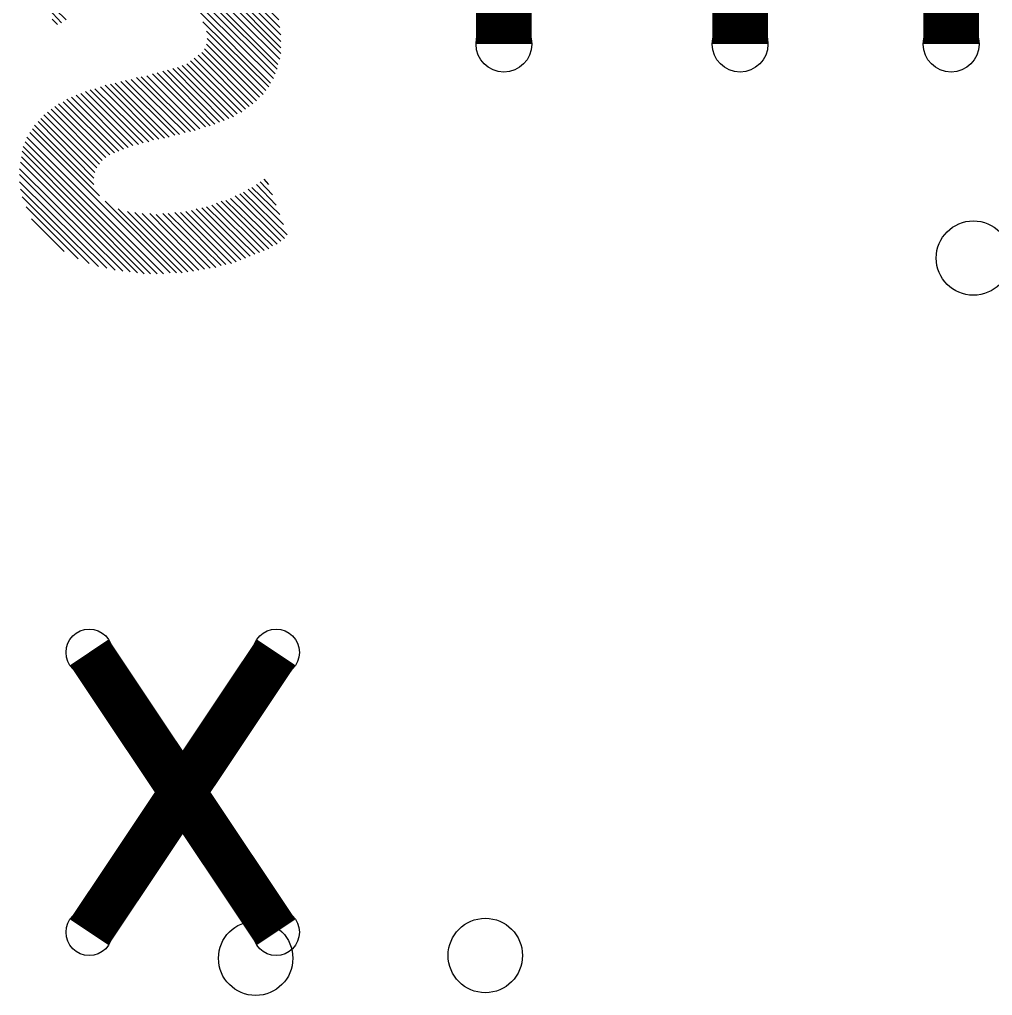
# Model space of a CAD drawing. Extents: x 0 to 23.8, y 0 to 22.7.
# Drawn here: x 12.233 to 14.891, y 12.487 to 15.152 of the extents above; entities that cross this region are included whole.
import ezdxf

# ---------------------------------------------------------------- set-up
doc = ezdxf.new("R2010")
doc.units = 0
doc.layers.get('0').update_dxf_attribs({"linetype": 'CONTINUOUS'})
doc.layers.add('XIAOESP32C3_GBO', color=7, linetype='CONTINUOUS')
doc.layers.add('XIAOESP32C3_TXT', color=14, linetype='CONTINUOUS')

# ---------------------------------------------------------------- blocks, each defined once
blk = doc.blocks.new('ROUND_14')
blk.add_circle((0, 0), 0.0635)
blk = doc.blocks.new('ROUND_12')
blk.add_circle((0, 0), 0.0762)
blk = doc.blocks.new('ROUND_3')
blk.add_circle((0, 0), 0)
blk = doc.blocks.new('ROUND_24')
blk.add_circle((0, 0), 0.1016)

msp = doc.modelspace()

# ---------------------------------------------------------------- linework, layer by layer
at = {"layer": 'XIAOESP32C3_GBO'}
for points, const_width in [([(13.55598, 15.08506), (13.55598, 15.9512)], 0.1524), ([(14.20114, 15.66164), (14.20114, 15.08506)], 0.1524), ([(14.77772, 15.08506), (14.77772, 15.66164)], 0.1524), ([(12.93368, 12.65936), (12.42314, 13.4239)], 0.127), ([(12.42314, 12.65936), (12.93368, 13.4239)], 0.127)]:
    msp.add_lwpolyline(points, dxfattribs=dict(at, const_width=const_width))
for points in [[(12.91844, 14.97838), (12.53236, 15.367)], [(12.5476, 15.367), (12.92606, 14.99108)], [(12.93114, 15.00378), (12.56538, 15.36954)], [(12.58316, 15.36954), (12.93622, 15.01648)], [(12.93876, 15.02918), (12.60094, 15.367)], [(12.61872, 15.367), (12.94384, 15.04442)], [(12.94638, 15.05966), (12.63904, 15.367)], [(12.65936, 15.36446), (12.94638, 15.0749)], [(12.94638, 15.09268), (12.67968, 15.35938)], [(12.7, 15.35684), (12.94638, 15.11046)], [(12.94384, 15.13078), (12.7254, 15.35176)], [(12.74826, 15.34414), (12.9413, 15.1511)], [(12.35964, 15.1511), (12.30122, 15.20952)], [(12.31138, 15.18158), (12.34694, 15.14348)], [(12.33678, 15.1384), (12.32154, 15.15364)], [(12.91336, 14.96822), (12.73302, 15.14602)], [(12.74318, 15.12062), (12.90574, 14.95806)], [(12.89812, 14.9479), (12.74572, 15.1003)], [(12.73048, 15.0622), (12.87018, 14.9225)], [(12.88034, 14.93012), (12.7381, 15.07236)], [(12.74318, 15.08506), (12.88796, 14.94028)], [(12.8397, 14.89964), (12.7, 15.03934)], [(12.71016, 15.04696), (12.84986, 14.90726)], [(12.86002, 14.91488), (12.72032, 15.05458)], [(12.76604, 14.86662), (12.6238, 15.0114)], [(12.6365, 15.01394), (12.77874, 14.8717)], [(12.79144, 14.87678), (12.65174, 15.01902)], [(12.66444, 15.02156), (12.80414, 14.88186)], [(12.81684, 14.88694), (12.67714, 15.02664)], [(12.68984, 15.03172), (12.827, 14.89456)], [(12.65682, 14.83614), (12.5095, 14.98346)], [(12.5222, 14.986), (12.66952, 14.83868)], [(12.68476, 14.84376), (12.53744, 14.98854)], [(12.55268, 14.99362), (12.7, 14.8463)], [(12.7127, 14.84884), (12.56538, 14.99616)], [(12.58062, 14.9987), (12.7254, 14.85392)], [(12.74064, 14.859), (12.59586, 15.00378)], [(12.60856, 15.00632), (12.75334, 14.86154)], [(12.41298, 14.95552), (12.55776, 14.81074)], [(12.57046, 14.81582), (12.42568, 14.9606)], [(12.43838, 14.96314), (12.5857, 14.81836)], [(12.5984, 14.82344), (12.45362, 14.96822)], [(12.46632, 14.9733), (12.61364, 14.82598)], [(12.62888, 14.82852), (12.48156, 14.97584)], [(12.49426, 14.97838), (12.64158, 14.83106)], [(12.50442, 14.79296), (12.36218, 14.9352)], [(12.37488, 14.94028), (12.51712, 14.79804)], [(12.52982, 14.80312), (12.38758, 14.94536)], [(12.40028, 14.95044), (12.54252, 14.8082)], [(12.4587, 14.76756), (12.319, 14.90726)], [(12.32916, 14.91488), (12.46886, 14.77518)], [(12.47902, 14.7828), (12.33932, 14.9225)], [(12.35202, 14.92758), (12.49172, 14.78788)], [(12.29106, 14.88186), (12.43838, 14.73454)], [(12.44346, 14.74724), (12.29868, 14.89202)], [(12.30884, 14.89964), (12.45108, 14.7574)], [(12.45108, 14.67104), (12.2682, 14.85392)], [(12.27328, 14.86408), (12.43584, 14.70152)], [(12.43584, 14.7193), (12.28344, 14.87424)], [(12.25296, 14.83106), (12.62634, 14.45768)], [(12.26058, 14.84376), (12.64412, 14.46022)], [(12.2428, 14.80566), (12.59078, 14.45768)], [(12.60856, 14.45768), (12.24788, 14.81836)], [(12.23772, 14.77772), (12.55522, 14.46022)], [(12.573, 14.45768), (12.24026, 14.79296)], [(12.23264, 14.7447), (12.51458, 14.4653)], [(12.5349, 14.46276), (12.23518, 14.76248)], [(12.49426, 14.46784), (12.23264, 14.72946)], [(12.91336, 14.70152), (12.90066, 14.71676)], [(12.23264, 14.70914), (12.4714, 14.47292)], [(12.44854, 14.478), (12.23518, 14.68882)], [(12.954, 14.5923), (12.85748, 14.68882)], [(12.86764, 14.6939), (12.94384, 14.62024)], [(12.93368, 14.64564), (12.88034, 14.70152)], [(12.8905, 14.70914), (12.92352, 14.67358)], [(12.24026, 14.6685), (12.42314, 14.48562)], [(12.93622, 14.53896), (12.80922, 14.66342)], [(12.82192, 14.67104), (12.94638, 14.54658)], [(12.95654, 14.5542), (12.83462, 14.67612)], [(12.84478, 14.6812), (12.96416, 14.56436)], [(12.39266, 14.49832), (12.25042, 14.64056)], [(12.6619, 14.46022), (12.46632, 14.6558)], [(12.50188, 14.63548), (12.67714, 14.46022)], [(12.71524, 14.63548), (12.84986, 14.50086)], [(12.86256, 14.50594), (12.73048, 14.63802)], [(12.74318, 14.64056), (12.87526, 14.51102)], [(12.88796, 14.5161), (12.75842, 14.64564)], [(12.77112, 14.65072), (12.90066, 14.52118)], [(12.91336, 14.52626), (12.78382, 14.6558)], [(12.79652, 14.65834), (12.92352, 14.53388)], [(12.69238, 14.46276), (12.52728, 14.62786)], [(12.5476, 14.62532), (12.70762, 14.4653)], [(12.72286, 14.46784), (12.56792, 14.62278)], [(12.58824, 14.62278), (12.7381, 14.47038)], [(12.75334, 14.47292), (12.60602, 14.62024)], [(12.6238, 14.62278), (12.76858, 14.47546)], [(12.78382, 14.48054), (12.63904, 14.62278)], [(12.65682, 14.62532), (12.79652, 14.48308)], [(12.81176, 14.48562), (12.67206, 14.62532)], [(12.6873, 14.62786), (12.82446, 14.4907)], [(12.83716, 14.49578), (12.70254, 14.6304)], [(12.26566, 14.60754), (12.35456, 14.51864)]]:
    msp.add_lwpolyline(points, dxfattribs=at)

# ---------------------------------------------------------------- block references
for name, p in [('ROUND_3', (12.35964, 15.1511)), ('ROUND_3', (12.9413, 15.1511)), ('ROUND_3', (12.73302, 15.14602)), ('ROUND_3', (12.34694, 15.14348)), ('ROUND_12', (13.55598, 15.08506)), ('ROUND_12', (14.20114, 15.08506)), ('ROUND_12', (14.77772, 15.08506)), ('ROUND_3', (12.33678, 15.1384)), ('ROUND_3', (12.94384, 15.13078)), ('ROUND_3', (12.74318, 15.12062)), ('ROUND_3', (12.94638, 15.11046)), ('ROUND_3', (12.74572, 15.1003)), ('ROUND_3', (12.94638, 15.09268)), ('ROUND_3', (12.74318, 15.08506)), ('ROUND_3', (12.94638, 15.0749)), ('ROUND_3', (12.7381, 15.07236)), ('ROUND_3', (12.73048, 15.0622)), ('ROUND_3', (12.94638, 15.05966)), ('ROUND_3', (12.72032, 15.05458)), ('ROUND_3', (12.71016, 15.04696)), ('ROUND_3', (12.94384, 15.04442)), ('ROUND_3', (12.7, 15.03934)), ('ROUND_3', (12.68984, 15.03172)), ('ROUND_3', (12.93876, 15.02918)), ('ROUND_3', (12.67714, 15.02664)), ('ROUND_3', (12.66444, 15.02156)), ('ROUND_3', (12.65174, 15.01902)), ('ROUND_3', (12.93622, 15.01648)), ('ROUND_3', (12.6365, 15.01394)), ('ROUND_3', (12.6238, 15.0114)), ('ROUND_3', (12.60856, 15.00632)), ('ROUND_3', (12.93114, 15.00378)), ('ROUND_3', (12.59586, 15.00378)), ('ROUND_3', (12.58062, 14.9987)), ('ROUND_3', (12.56538, 14.99616)), ('ROUND_3', (12.55268, 14.99362)), ('ROUND_3', (12.92606, 14.99108)), ('ROUND_3', (12.53744, 14.98854)), ('ROUND_3', (12.5222, 14.986)), ('ROUND_3', (12.5095, 14.98346)), ('ROUND_3', (12.91844, 14.97838)), ('ROUND_3', (12.49426, 14.97838)), ('ROUND_3', (12.48156, 14.97584)), ('ROUND_3', (12.46632, 14.9733)), ('ROUND_3', (12.91336, 14.96822)), ('ROUND_3', (12.45362, 14.96822)), ('ROUND_3', (12.43838, 14.96314)), ('ROUND_3', (12.42568, 14.9606)), ('ROUND_3', (12.90574, 14.95806)), ('ROUND_3', (12.41298, 14.95552)), ('ROUND_3', (12.40028, 14.95044)), ('ROUND_3', (12.89812, 14.9479)), ('ROUND_3', (12.38758, 14.94536)), ('ROUND_3', (12.37488, 14.94028)), ('ROUND_3', (12.88796, 14.94028)), ('ROUND_3', (12.36218, 14.9352)), ('ROUND_3', (12.88034, 14.93012)), ('ROUND_3', (12.35202, 14.92758)), ('ROUND_3', (12.33932, 14.9225)), ('ROUND_3', (12.87018, 14.9225)), ('ROUND_3', (12.32916, 14.91488)), ('ROUND_3', (12.86002, 14.91488)), ('ROUND_3', (12.319, 14.90726)), ('ROUND_3', (12.84986, 14.90726)), ('ROUND_3', (12.30884, 14.89964)), ('ROUND_3', (12.8397, 14.89964)), ('ROUND_3', (12.827, 14.89456)), ('ROUND_3', (12.29868, 14.89202)), ('ROUND_3', (12.81684, 14.88694)), ('ROUND_3', (12.29106, 14.88186)), ('ROUND_3', (12.80414, 14.88186)), ('ROUND_3', (12.79144, 14.87678)), ('ROUND_3', (12.28344, 14.87424)), ('ROUND_3', (12.77874, 14.8717)), ('ROUND_3', (12.76604, 14.86662)), ('ROUND_3', (12.27328, 14.86408)), ('ROUND_3', (12.75334, 14.86154)), ('ROUND_3', (12.74064, 14.859)), ('ROUND_3', (12.2682, 14.85392)), ('ROUND_3', (12.7254, 14.85392)), ('ROUND_3', (12.7127, 14.84884)), ('ROUND_3', (12.7, 14.8463)), ('ROUND_3', (12.26058, 14.84376)), ('ROUND_3', (12.68476, 14.84376)), ('ROUND_3', (12.66952, 14.83868)), ('ROUND_3', (12.65682, 14.83614)), ('ROUND_3', (12.64158, 14.83106)), ('ROUND_3', (12.25296, 14.83106)), ('ROUND_3', (12.62888, 14.82852)), ('ROUND_3', (12.61364, 14.82598)), ('ROUND_3', (12.5984, 14.82344)), ('ROUND_3', (12.5857, 14.81836)), ('ROUND_3', (12.24788, 14.81836)), ('ROUND_3', (12.57046, 14.81582)), ('ROUND_3', (12.55776, 14.81074)), ('ROUND_3', (12.54252, 14.8082)), ('ROUND_3', (12.2428, 14.80566)), ('ROUND_3', (12.52982, 14.80312)), ('ROUND_3', (12.51712, 14.79804)), ('ROUND_3', (12.50442, 14.79296)), ('ROUND_3', (12.24026, 14.79296)), ('ROUND_3', (12.49172, 14.78788)), ('ROUND_3', (12.47902, 14.7828)), ('ROUND_3', (12.23772, 14.77772)), ('ROUND_3', (12.46886, 14.77518)), ('ROUND_3', (12.4587, 14.76756)), ('ROUND_3', (12.23518, 14.76248)), ('ROUND_3', (12.45108, 14.7574)), ('ROUND_3', (12.44346, 14.74724)), ('ROUND_3', (12.23264, 14.7447)), ('ROUND_3', (12.43838, 14.73454)), ('ROUND_3', (12.23264, 14.72946)), ('ROUND_3', (12.43584, 14.7193)), ('ROUND_3', (12.90066, 14.71676)), ('ROUND_3', (12.8905, 14.70914)), ('ROUND_3', (12.23264, 14.70914)), ('ROUND_3', (12.43584, 14.70152)), ('ROUND_3', (12.88034, 14.70152)), ('ROUND_3', (12.91336, 14.70152)), ('ROUND_3', (12.86764, 14.6939)), ('ROUND_3', (12.85748, 14.68882)), ('ROUND_3', (12.23518, 14.68882)), ('ROUND_3', (12.84478, 14.6812)), ('ROUND_3', (12.83462, 14.67612)), ('ROUND_3', (12.92352, 14.67358)), ('ROUND_3', (12.45108, 14.67104)), ('ROUND_3', (12.82192, 14.67104)), ('ROUND_3', (12.24026, 14.6685)), ('ROUND_3', (12.80922, 14.66342)), ('ROUND_3', (12.79652, 14.65834)), ('ROUND_3', (12.46632, 14.6558)), ('ROUND_3', (12.78382, 14.6558)), ('ROUND_3', (12.77112, 14.65072)), ('ROUND_3', (12.75842, 14.64564)), ('ROUND_3', (12.93368, 14.64564)), ('ROUND_3', (12.74318, 14.64056)), ('ROUND_3', (12.25042, 14.64056)), ('ROUND_3', (12.73048, 14.63802)), ('ROUND_3', (12.50188, 14.63548)), ('ROUND_3', (12.71524, 14.63548)), ('ROUND_3', (12.70254, 14.6304)), ('ROUND_3', (12.52728, 14.62786)), ('ROUND_3', (12.6873, 14.62786)), ('ROUND_3', (12.5476, 14.62532)), ('ROUND_3', (12.65682, 14.62532)), ('ROUND_3', (12.67206, 14.62532)), ('ROUND_3', (12.56792, 14.62278)), ('ROUND_3', (12.58824, 14.62278)), ('ROUND_3', (12.6238, 14.62278)), ('ROUND_3', (12.63904, 14.62278)), ('ROUND_3', (12.60602, 14.62024)), ('ROUND_3', (12.94384, 14.62024)), ('ROUND_3', (12.26566, 14.60754)), ('ROUND_3', (12.954, 14.5923)), ('ROUND_3', (12.96416, 14.56436)), ('ROUND_3', (12.95654, 14.5542)), ('ROUND_3', (12.94638, 14.54658)), ('ROUND_3', (12.93622, 14.53896)), ('ROUND_3', (12.92352, 14.53388)), ('ROUND_3', (12.91336, 14.52626)), ('ROUND_3', (12.90066, 14.52118)), ('ROUND_3', (12.35456, 14.51864)), ('ROUND_3', (12.88796, 14.5161)), ('ROUND_3', (12.87526, 14.51102)), ('ROUND_3', (12.86256, 14.50594)), ('ROUND_3', (12.84986, 14.50086)), ('ROUND_3', (12.39266, 14.49832)), ('ROUND_3', (12.83716, 14.49578)), ('ROUND_3', (12.82446, 14.4907)), ('ROUND_3', (12.81176, 14.48562)), ('ROUND_3', (12.42314, 14.48562)), ('ROUND_3', (12.79652, 14.48308)), ('ROUND_3', (12.78382, 14.48054)), ('ROUND_3', (12.44854, 14.478)), ('ROUND_3', (12.76858, 14.47546)), ('ROUND_3', (12.75334, 14.47292)), ('ROUND_3', (12.4714, 14.47292)), ('ROUND_3', (12.7381, 14.47038)), ('ROUND_3', (12.72286, 14.46784)), ('ROUND_3', (12.49426, 14.46784)), ('ROUND_3', (12.70762, 14.4653)), ('ROUND_3', (12.51458, 14.4653)), ('ROUND_3', (12.69238, 14.46276)), ('ROUND_3', (12.5349, 14.46276)), ('ROUND_3', (12.64412, 14.46022)), ('ROUND_3', (12.6619, 14.46022)), ('ROUND_3', (12.67714, 14.46022)), ('ROUND_3', (12.55522, 14.46022)), ('ROUND_3', (12.62634, 14.45768)), ('ROUND_3', (12.60856, 14.45768)), ('ROUND_3', (12.59078, 14.45768)), ('ROUND_3', (12.573, 14.45768)), ('ROUND_14', (12.42314, 13.4239)), ('ROUND_14', (12.93368, 13.4239)), ('ROUND_14', (12.42314, 12.65936)), ('ROUND_14', (12.93368, 12.65936))]:
    msp.add_blockref(name, p, dxfattribs=at)
at = {"layer": 'XIAOESP32C3_TXT'}
for p in [(14.83868, 14.50086), (12.8778, 12.58824), (13.50518, 12.59586)]:
    msp.add_blockref('ROUND_24', p, dxfattribs=at)

doc.saveas('drawing.dxf')
